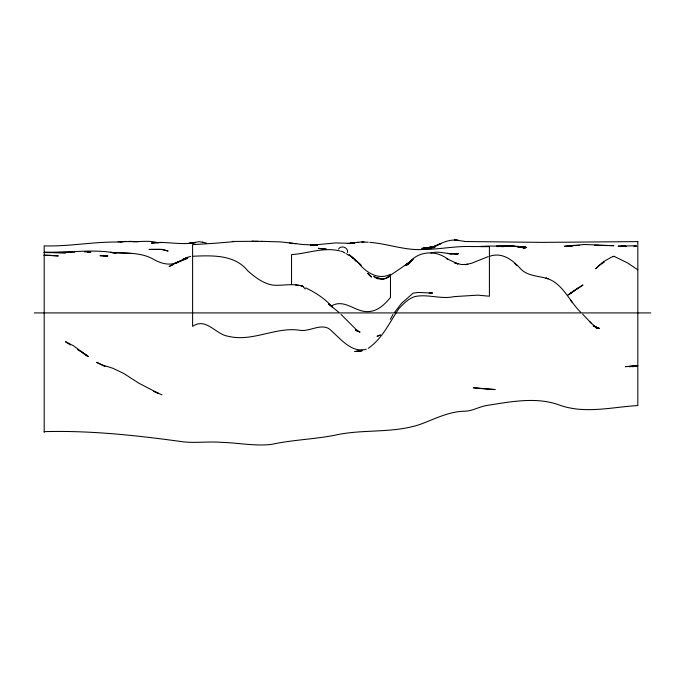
<?xml version="1.0" encoding="UTF-8"?>
<svg xmlns="http://www.w3.org/2000/svg" width="685" height="685" viewBox="0 0 685 685"><rect width="100%" height="100%" fill="white"/><g stroke="black" fill="none" stroke-linecap="round" stroke-linejoin="round"><path stroke-width="1.03" d="M347.518 252.508C348.494 247.516 341.019 244.708 338.476 249.134M390.33 319.347L392.993 314.475M394.354 312.625L401.478 303.421L413.029 293.163L418.03 292.461L432.577 293.052L429.127 293.283L431.781 292.812L429.469 293.445L430.368 293.146M488.225 256.592L471.468 263.305L464.987 264.658L467.846 264.367L461.399 264.53L454.386 262.697L458.06 264.042L446.86 258.656L447.673 259.161C435.386 249.169 415.975 251.164 407.464 265.009L413.149 259.247L406.042 265.104M408.02 263.468L409.716 262.055L406.299 264.521L410.067 261.858L388.095 276.834L388.592 276.534C384.422 280.208 378.48 279.377 374.156 276.5M578.62 287.58L576.154 289.37L583.012 284.96L567.942 295.038L576.299 289.258L571.71 292.495M368.29 348.322C382.41 338.527 389.534 322.447 398.884 308.635C403.465 303.806 408.192 298.746 414.699 296.605C427.671 293.754 440.849 299.559 454.009 296.631L477.753 295.141L489.415 296.22L489.415 256.344M603.682 262.338L601.704 263.4L604.067 262.098L599.957 264.727L595.582 268.777L603.845 261.507L611.465 257.14L614.094 256.336L627.357 262.843L637.821 269.813M388.823 277.023L390.484 276.132M406.667 264.65L405.126 265.463L406.907 264.564M388.052 277.425L384.705 278.846L377.444 278.726M366.244 349.196C352.278 353.272 341.507 339.828 332.225 331.591C323.688 321.488 311.564 331.189 301.186 330.478C276.432 326.017 253.082 342.277 228.516 336.335C215.664 334.657 206.271 316.992 192.605 326.351L192.605 244.588C206.442 243.894 220.219 242.944 233.919 241.642M431.31 247.619L440.9 243.56L435.343 246.172C442.424 242.336 450.422 238.902 458.65 240.401L454.694 240.041L455.26 240.015M431.011 247.782L435.395 246.018L430.737 247.662M331.737 305.758C344.512 298.617 355.07 311.915 367.434 311.624C377.264 311.743 384.705 304.525 390.484 297.41L390.484 274.265C379.319 280.131 367.717 273.469 360.199 265.104M380.355 335.042L377.041 336.326L380.321 335.059M430.737 247.739L435.557 246.369L422.576 248.467L431.31 247.139L423.758 248.235L435.001 247.525L421.412 248.321M362.125 350.181L354.744 351.568L362.151 350.686M430.814 253.039C437.475 251.001 444.385 253.193 451.081 253.878L447.373 253.407L454.789 253.878L458.488 253.51L451.081 253.775L458.488 253.467L455.097 254.272M429.315 247.602L434.992 246.463M429.401 247.585L435.557 246.369M637.821 365.653L625.268 366.663L636.904 365.867L629.395 366.68L635.885 366.261L632.366 366.663M347.329 243.577L358.246 242.31M489.535 256.318C502.148 251.832 512.782 260.026 520.694 268.905C527.407 276.141 538.727 275.807 548.051 278.786L545.962 278.067C562.813 282.948 568.995 301.066 580.769 312.3M354.154 242.593L350.532 243.064L363.992 241.719M632.64 366.629L634.49 366.449M206.348 242.995L199.207 241.702L188.914 243.278L195.328 242.67C180.652 245.393 166.001 240.983 151.334 243.115L156.728 242.755M190.687 256.37L186.508 257.663L182.441 259.632L187.75 257.397L173.288 264.102L177.509 262.209C170.06 265.908 161.806 263.656 154.801 260.06C141.744 251.763 125.389 253.544 110.645 252.371L115.243 253.176M573.354 245.624L564.56 246.283L584.468 244.494L613.837 245.675L594.666 245.358M232.241 241.445L253.467 241.325M573.276 245.615L568.259 245.881L573.148 245.658M575.109 245.564L579.142 245.427M136.246 241.608L139.629 241.522L133.661 241.651C141.615 241.711 149.938 240.384 157.661 242.721M156.968 242.567L162.062 242.353M480.724 246.377L488.593 246.086M192.605 256.25C211.648 255.471 234.69 254.246 247.824 270.909C255.18 277.348 263.357 283.676 273.306 285.174C283.35 285.893 293.899 282.862 303.609 286.638L301.1 285.816L303.198 286.339M124.396 241.488L119.875 241.617L133.601 241.608L128.968 241.334M349.341 243.595L354.376 243.449L335.753 242.918L310.279 245.29L317.686 245.084L302.864 244.519L280.55 241.882L261.584 241.343M515 246.052L502.721 246.283L518.237 246.326L525.121 248.27L517.689 246.514L502.953 246.198L513.553 246.232M74.639 252.157L44.2 252.311C68.106 253.296 92.68 248.372 116.236 253.262M636.348 245.744L618.101 246.18L625.696 246.283L621.526 246.24M84.52 251.917L90.634 251.952M454.694 240.041L464.473 241.308M118.025 241.617L123.163 241.522M44.2 431.636C90.925 430.351 137.428 435.514 183.648 441.885C196.347 443.186 209.062 441.26 221.769 442.382C238.491 442.775 255.137 446.432 271.876 444.325C292.546 439.804 313.824 439.333 334.605 435.266C362.759 428.827 392.342 433.665 419.965 424.452C434.513 419.134 448.564 411.522 464.447 411.223C472.068 411.197 478.721 406.958 486.085 405.58C510.188 401.881 536.09 396.401 559.628 405.135C584.921 414.185 611.91 407.061 637.821 405.563L637.821 241.625M464.464 241.514L542.666 242.379L637.821 241.608M509.905 246.078L510.368 246.103L489.415 246.078L489.415 256.181M633.796 246.257L636.69 246.223M136.315 241.608L131.297 241.42M480.724 246.643L489.415 246.583M626.27 246.335L621.064 246.223M496.471 245.983L510.368 246.035M34.25 312.917L650.75 312.917M258.279 241.325L251.832 241.325L261.91 241.343M489.415 246.514L472.033 246.566C455.234 245.846 438.7 249.597 421.96 249.537L421.96 249.537C404.167 250.359 387.376 243.637 369.797 242.37M103.238 255.736L100.001 255.71L107.905 256.01L103.238 255.736L105.91 255.822M44.2 255.205L58.336 255.916L49.945 255.359M496.634 246.574L498.748 246.591M500.906 246.617L504.091 246.651M595.059 245.376L599.289 245.435M516.927 246.891L519.067 246.942M521.208 246.994L525.489 247.097L519.787 246.874L526.679 247.465L517.8 246.489M90.506 251.96L87.492 251.849L90.822 252.037M110.645 252.371L131.032 253.424M361.766 242.113L368.239 242.19M121.373 242.148C95.617 241.189 70.016 246.686 44.2 245.872L44.2 432.432M484.432 388.875L495.178 389.551L473.309 387.744L483.499 388.78M289.532 243.012L295.826 243.714M326.462 249.126L318.405 248.347L325.683 249.134M156.959 242.644L158.903 242.833M295.381 284.917L298.6 285.362M595.59 327.618L599.452 328.398L593.861 326.137M202.503 242.113L203.154 242.267M340.933 251.172L342.971 251.72M339.923 250.975C323.765 246.84 307.642 253.57 291.545 254.597L291.545 284.181M357.733 331.103L355.678 330.333L360.07 332.199L355.909 329.613L357.844 331.24L341.027 314.406M153.543 391.366L161.985 394.834M155.392 392.094L158.543 393.395L138.867 383.189L123.745 373.436L112.956 368.299L102.793 365.122L96.645 362.374L105.036 366.578M343.408 252.208L345.112 253.073M593.878 326.128L598.741 328.475L593.167 325.589L597.166 328.278L591.292 323.192L582.61 314.124M377.144 278.641L373.71 276.32M305.741 287.846C315.802 292.795 324.81 298.489 332.362 307.051L328.603 304.054L338.835 312.3M77.379 349.478L80.676 351.628M81.524 352.201L88.288 356.56L73.201 345.608L65.503 341.678L70.435 344.966M349.341 254.983L355.378 259.666L360.926 265.3L359.128 263.425M346.387 253.724L348.605 255.257M83.716 353.383L88.194 356.568L81.635 351.842M352.929 257.834L349.239 254.957L361.029 265.163M349.17 254.957L352.655 257.911M514.709 263.442L516.653 265.223M369.609 275.344L371.441 277.134L367.828 273.401M589.468 321.359L591.566 323.457M354.941 260.103L356.191 261.37M367.794 273.443L369.635 275.361M303.198 286.75L305.304 289.053M570.537 300.253L572.497 302.736M411.128 261.028L409.219 262.997L411.103 261.096M571.787 292.632L569.903 293.814L571.787 292.632M179.256 261.413L176.259 263.083L187.664 258.117L179.256 261.413M173.005 264.598L169.238 266.422L173.005 264.598M458.488 253.407L454.977 254.084L458.488 253.467M614.094 256.336L613.058 256.541L614.051 256.344M362.151 350.574L358.443 351.319L362.151 350.574M573.354 245.41L569.655 245.829L573.354 245.444M126.074 241.411L121.947 241.685L126.108 241.445M458.488 253.673L454.806 253.741L458.488 253.673M158.141 249.323L149.005 249.426L161.985 249.486L168.125 251.044L162.122 249.408L158.141 249.323M382.949 279.009L376.844 277.887L382.975 279.043M50.904 252.508L44.2 252.508L65.726 252.808L50.904 252.508M50.81 255.428L44.2 255.377L50.81 255.428M524.915 247.944L517.689 246.514L524.915 247.944"/></g></svg>
